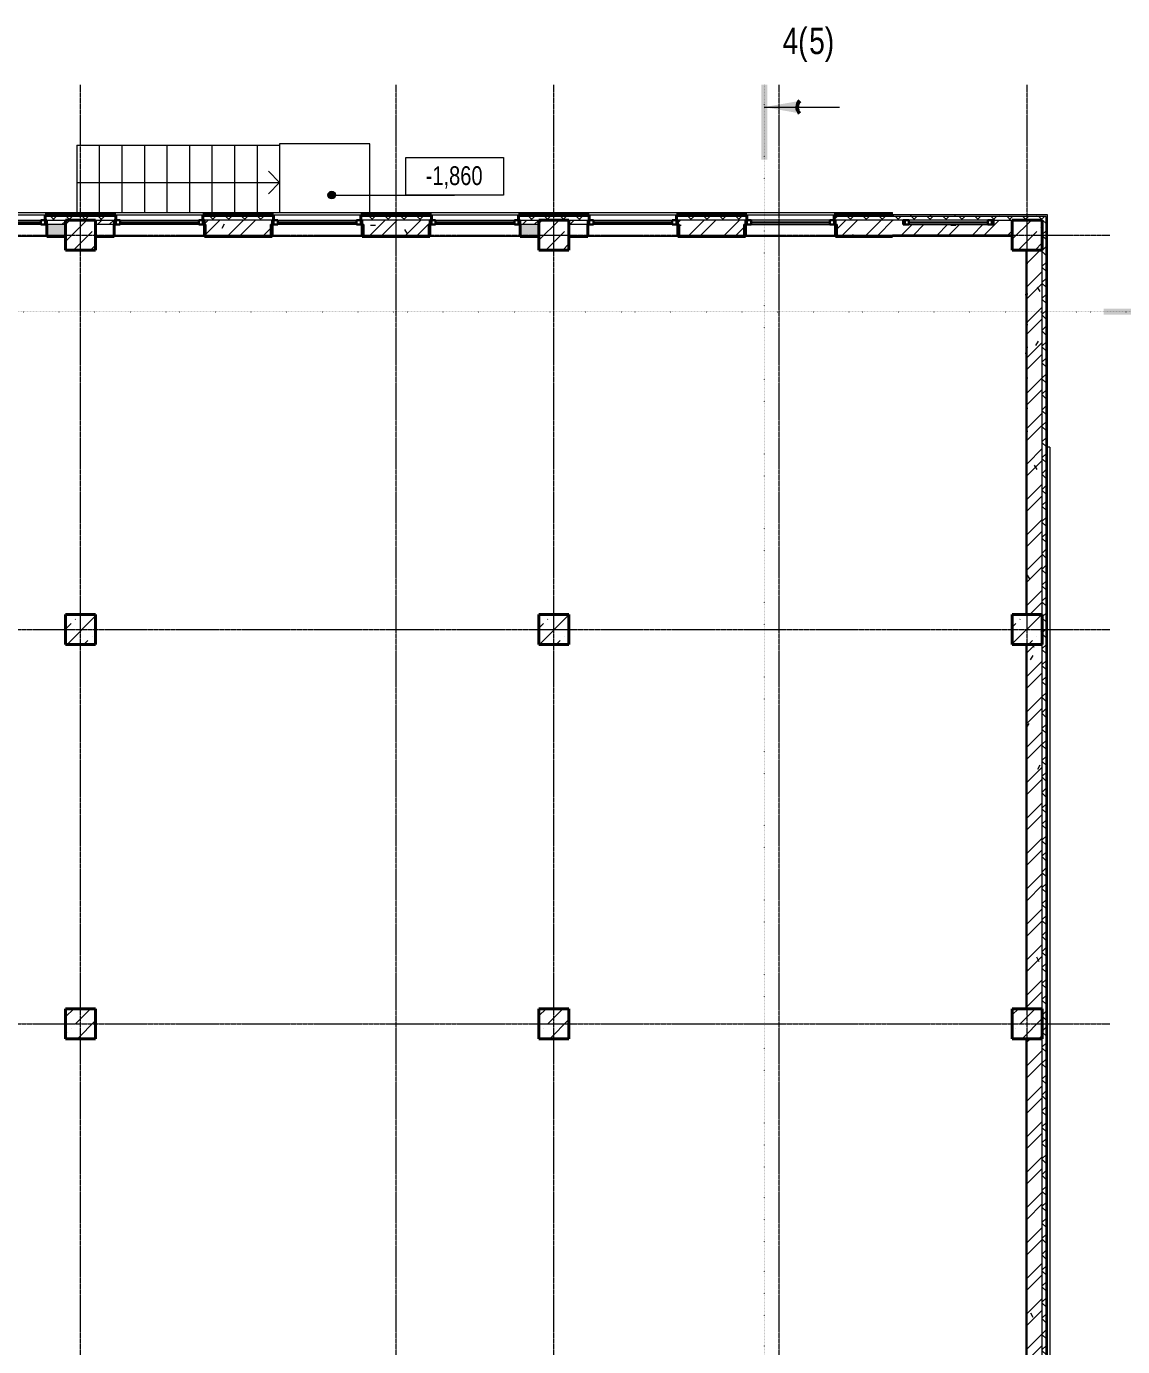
# Model space of a CAD drawing. Header units: millimetres. Extents: x -4800 to 3395395, y -34112 to 4253698.
# Drawn here: x 36282 to 50871, y 6200 to 23780 of the extents above; entities that cross this region are included whole.
import ezdxf

# ---------------------------------------------------------------- set-up
doc = ezdxf.new("R2010")
doc.units = ezdxf.units.MM
doc.linetypes.add('ADSK_Линия разреза', pattern=[20, 0, -10, 0, -10])
doc.linetypes.add('ADSK_Линия сетки', pattern=[25, 20, -2.5, 0, -2.5])
for name, color, linetype, lineweight in [('_ Окна', 7, 'Continuous', 30), ('Аннотация', 7, 'Continuous', 20), ('Лестницы', 7, 'Continuous', 18), ('Несущие колонны', 7, 'Continuous', 18), ('Окна', 7, 'Continuous', 18), ('Оси', 7, 'Continuous', 9), ('Отметки', 7, 'Continuous', 9), ('Разрезы', 7, 'Continuous', 9), ('Стены наружные', 7, 'Continuous', 18), ('Стены отделка', 7, 'Continuous', 40), ('Стены перегородки', 7, 'Continuous', 40), ('Стены штриховка', 7, 'Continuous', 40), ('Стрелки вверх', 7, 'Continuous', 18)]:
    doc.layers.add(name, color=color, linetype=linetype, lineweight=lineweight)
doc.styles.add('Century Gothic', font='GOTHIC.TTF', dxfattribs={"width": 0.8, "height": 350})
doc.styles.add('Century Gothic_1', font='GOTHIC.TTF', dxfattribs={"width": 0.8, "height": 250})
pattern_1 = [(45, (30702.1, 0), (-224.5064, 224.5064), []), (45, (30926.6, 0), (-224.5064, 224.5064), [396.875, -79.375, 3.353, -76.022])]
pattern_2 = [(0, (30702.1, 0), (406.4, 101.6), [33.528, -271.272, 33.528, -271.272, -1625.6]), (0, (30702.1, 0), (406.4, 101.6), [-609.6, 33.528, -576.072, 33.528, -271.272, -711.2]), (0, (30702.1, 0), (406.4, 101.6), [-1524, 33.528, -169.672, 33.528, -474.472]), (120, (30854.5, 50.8), (-291.18818, 301.15272), [33.528, -271.272, 33.528, -271.272, -1625.6]), (120, (30854.5, 50.8), (-291.18818, 301.15272), [-609.6, 33.528, -576.072, 33.528, -271.272, -711.2]), (120, (30854.5, 50.8), (-291.18818, 301.15272), [-1524, 33.528, -169.672, 33.528, -474.472]), (240, (30905.3, 254), (-115.21182, -402.75272), [33.528, -271.272, 33.528, -271.272, -1625.6]), (240, (30905.3, 254), (-115.21182, -402.75272), [-609.6, 33.528, -576.072, 33.528, -271.272, -711.2]), (240, (30905.3, 254), (-115.21182, -402.75272), [-1524, 33.528, -169.672, 33.528, -474.472])]
pattern_3 = [(45, (30702.1, 0), (-106.066, 106.066), []), (135, (30702.1, 0), (-106.066, -106.066), [])]
pattern_4 = [(0, (30702.1, 0), (1625.6, 406.4), [67.056, -1152.144, 67.056, -1152.144, -6502.4]), (0, (30702.1, 0), (1625.6, 406.4), [-2438.4, 67.056, -2371.344, 67.056, -1152.144, -2844.8]), (0, (30702.1, 0), (1625.6, 406.4), [-6096, 67.056, -745.744, 67.056, -1964.944]), (120, (31311.7, 203.2), (-1164.753, 1204.611), [67.056, -1152.144, 67.056, -1152.144, -6502.4]), (120, (31311.7, 203.2), (-1164.753, 1204.611), [-2438.4, 67.056, -2371.344, 67.056, -1152.144, -2844.8]), (120, (31311.7, 203.2), (-1164.753, 1204.611), [-6096, 67.056, -745.744, 67.056, -1964.944]), (240, (31514.9, 1016), (-460.847, -1611.011), [67.056, -1152.144, 67.056, -1152.144, -6502.4]), (240, (31514.9, 1016), (-460.847, -1611.011), [-2438.4, 67.056, -2371.344, 67.056, -1152.144, -2844.8]), (240, (31514.9, 1016), (-460.847, -1611.011), [-6096, 67.056, -745.744, 67.056, -1964.944])]
pattern_5 = [(45, (30702.1, 0), (-235.7317, 235.7317), []), (45, (30859.26, 0), (-235.7317, 235.7317), [])]

# ---------------------------------------------------------------- blocks, each defined once
blk = doc.blocks.new('rehau_окно_однопольное_фрамуга_сверху - 1160х1760 _створка и глухое_-1072679-ПД_КР_О_ПЭ_01 Этаж')
at = {"layer": '_ Окна', "color": 5, "true_color": 0x0000ff}
for p, q in [((-600, 15), (-600, 75)), ((-600, 75), (-524, 75)), ((-524, 15), (-600, 15)), ((-524, 75), (-524, 15)), ((-524, 45), (524, 45)), ((524, 75), (524, 15)), ((600, 75), (524, 75)), ((524, 15), (600, 15)), ((600, 15), (600, 75))]:
    blk.add_line(p, q, dxfattribs=at)
at = {"layer": '_ Окна'}
for p, q in [((-580, 15), (-580, 75)), ((580, 15), (580, 75))]:
    blk.add_line(p, q, dxfattribs=at)
at = {"layer": 'Окна'}
for p, q in [((-600, 75), (-600, 15)), ((-524, 75), (-600, 75)), ((-600, 15), (-524, 15)), ((-524, 75), (524, 75)), ((524, 15), (-524, 15)), ((600, 75), (524, 75)), ((524, 15), (600, 15)), ((600, 15), (600, 75))]:
    blk.add_line(p, q, dxfattribs=at)
blk = doc.blocks.new('ADSK_КолоннаЖБ_Прямоугольная - 400x400 мм-1096394-ПД_КР_О_ПЭ_01 Этаж')
at = {"layer": 'Несущие колонны', "lineweight": 40}
for p, q in [((-200, 200), (200, 200)), ((-200, -200), (-200, 200)), ((200, 200), (200, -200)), ((200, -200), (-200, -200))]:
    blk.add_line(p, q, dxfattribs=at)
blk = doc.blocks.new('rehau_окно_однопольное_фрамуга_сверху - 1160х1760 _створка и глухое_-1072681-ПД_КР_О_ПЭ_01 Этаж')
at = {"layer": '_ Окна', "color": 5, "true_color": 0x0000ff}
for p, q in [((-524, -15), (-600, -15)), ((-600, -15), (-600, -75)), ((-600, -75), (-524, -75)), ((-524, -75), (-524, -15)), ((-524, -45), (524, -45)), ((524, -75), (524, -15)), ((524, -15), (600, -15)), ((600, -75), (524, -75)), ((600, -15), (600, -75))]:
    blk.add_line(p, q, dxfattribs=at)
at = {"layer": '_ Окна'}
for p, q in [((-580, -15), (-580, -75)), ((580, -15), (580, -75))]:
    blk.add_line(p, q, dxfattribs=at)
at = {"layer": 'Окна'}
for p, q in [((-600, -15), (-524, -15)), ((-600, -75), (-600, -15)), ((-524, -75), (-600, -75)), ((524, -15), (-524, -15)), ((-524, -75), (524, -75)), ((524, -15), (600, -15)), ((600, -75), (524, -75)), ((600, -15), (600, -75))]:
    blk.add_line(p, q, dxfattribs=at)
blk = doc.blocks.new('Разрез - Номер вида и Номер листа сзади_3_5 мм-64071-ПД_КР_О_ПЭ_01 Этаж')
at = {"layer": 'Разрезы'}
blk.add_hatch(color=256, dxfattribs=at).paths.add_polyline_path([(10, 0.4), (10, -0.4), (0, -0.4), (0, 0.4)], flags=0)
h = blk.add_hatch(color=256, dxfattribs=at)
edge = h.paths.add_edge_path(flags=0)
edge.add_line((2.17, -4.71), (3, 0))
edge.add_line((3, 0), (3.82, -4.67))
edge.add_arc((3.02, -5.62), 1.24, 49.4419, 133.142)
at = {"layer": 'Разрезы', "lineweight": 20}
blk.add_line((3, 0), (3, -10), dxfattribs=at)
at = {"layer": 'Разрезы', "lineweight": 50}
blk.add_arc((3.02, -5.62), 1.24, 49.4419, 133.142, dxfattribs=at)
blk = doc.blocks.new('Высотные отметки - Рамка-5093-ПД_КР_О_ПЭ_01 Этаж')
at = {"layer": 'Аннотация'}
for p, q in [((-6.5, 0), (-6.5, 5)), ((-6.5, 5), (6.5, 5)), ((6.5, 5), (6.5, 0)), ((6.5, 0), (-6.5, 0))]:
    blk.add_line(p, q, dxfattribs=at)

msp = doc.modelspace()

# ---------------------------------------------------------------- hatches: boundary and pattern name
at = {"layer": 'Несущие колонны', "lineweight": 9}
h = msp.add_hatch(dxfattribs=at)
h.set_pattern_fill('FP_4', color=256, style=0, pattern_type=2)
h.set_pattern_definition(pattern_1)
h.paths.add_polyline_path([(36802.1044, 20800), (37202.1044, 20800), (37202.1044, 21200), (36802.1044, 21200), (36802.1044, 20829.9581)], flags=0)
h = msp.add_hatch(dxfattribs=at)
h.set_pattern_fill('FP_4', color=256, style=0, pattern_type=2)
h.set_pattern_definition(pattern_1)
h.paths.add_polyline_path([(43102.1044, 20800), (43502.1044, 20800), (43502.1044, 21200), (43102.1044, 21200), (43102.1044, 20829.9581)], flags=0)
h = msp.add_hatch(dxfattribs=at)
h.set_pattern_fill('FP_4', color=256, style=0, pattern_type=2)
h.set_pattern_definition(pattern_1)
h.paths.add_polyline_path([(49602.1044, 20800), (49802.1044, 20800), (49802.1044, 21200), (49402.1044, 21200), (49402.1044, 20853.0665), (49410.2227, 20853.0665), (49410.2227, 20800), (49582.1044, 20800)], flags=0)
h = msp.add_hatch(dxfattribs=at)
h.set_pattern_fill('FP_4', color=256, style=0, pattern_type=2)
h.set_pattern_definition(pattern_1)
h.paths.add_polyline_path([(36802.1044, 15550), (37202.1044, 15550), (37202.1044, 15950), (36802.1044, 15950)], flags=0)
h = msp.add_hatch(dxfattribs=at)
h.set_pattern_fill('FP_4', color=256, style=0, pattern_type=2)
h.set_pattern_definition(pattern_1)
h.paths.add_polyline_path([(43102.1044, 15550), (43502.1044, 15550), (43502.1044, 15950), (43102.1044, 15950)], flags=0)
h = msp.add_hatch(dxfattribs=at)
h.set_pattern_fill('FP_4', color=256, style=0, pattern_type=2)
h.set_pattern_definition(pattern_1)
h.paths.add_polyline_path([(49802.1044, 15550), (49802.1044, 15950), (49402.1044, 15950), (49402.1044, 15550), (49602.1044, 15550)], flags=0)
h = msp.add_hatch(dxfattribs=at)
h.set_pattern_fill('FP_4', color=256, style=0, pattern_type=2)
h.set_pattern_definition(pattern_1)
h.paths.add_polyline_path([(36802.1044, 10300), (37202.1044, 10300), (37202.1044, 10700), (36802.1044, 10700)], flags=0)
h = msp.add_hatch(dxfattribs=at)
h.set_pattern_fill('FP_4', color=256, style=0, pattern_type=2)
h.set_pattern_definition(pattern_1)
h.paths.add_polyline_path([(43102.1044, 10300), (43502.1044, 10300), (43502.1044, 10700), (43102.1044, 10700)], flags=0)
h = msp.add_hatch(dxfattribs=at)
h.set_pattern_fill('FP_4', color=256, style=0, pattern_type=2)
h.set_pattern_definition(pattern_1)
h.paths.add_polyline_path([(49802.1044, 10300), (49802.1044, 10700), (49402.1044, 10700), (49402.1044, 10300), (49602.1044, 10300)], flags=0)
at = {"layer": 'Отметки'}
h = msp.add_hatch(color=256, dxfattribs=at)
edge = h.paths.add_edge_path(flags=0)
edge.add_arc((40345.6442, 21534.1635), 50, 0, 360)
at = {"layer": 'Стены штриховка', "lineweight": 9}
h = msp.add_hatch(dxfattribs=at)
h.set_pattern_fill('FP_6', color=256, style=0, pattern_type=2)
h.set_pattern_definition(pattern_2)
h.paths.add_polyline_path([(39572.1044, 21250), (39572.1044, 21270), (38632.1044, 21270), (38632.1044, 21250), (38838.9392, 21250)], flags=0)
h.paths.add_polyline_path([(47810.2227, 21250), (47810.2227, 21270), (47032.1044, 21270), (47032.1044, 21250), (47789.5434, 21250)], flags=0)
h.paths.add_polyline_path([(35372.1044, 21250), (35372.1044, 21270), (30432.1044, 21270), (30432.1044, 21250), (32871.8697, 21250)], flags=0)
h.paths.add_polyline_path([(44932.1044, 21250), (45872.1044, 21250), (45872.1044, 21270), (44932.1044, 21270)], flags=0)
h.paths.add_polyline_path([(36532.1044, 21250), (37472.1044, 21250), (37472.1044, 21270), (36532.1044, 21270)], flags=0)
h.paths.add_polyline_path([(43314.2413, 21250), (43772.1044, 21250), (43772.1044, 21270), (42832.1044, 21270), (42832.1044, 21250)], flags=0)
h.paths.add_polyline_path([(41672.1044, 21250), (41672.1044, 21270), (40732.1044, 21270), (40732.1044, 21250)], flags=0)
h = msp.add_hatch(dxfattribs=at)
h.set_pattern_fill('FP_5', color=256, style=0, pattern_type=2)
h.set_pattern_definition(pattern_3)
h.paths.add_polyline_path([(30502.1044, 21200), (35372.1044, 21200), (35372.1044, 21250), (30452.1044, 21250), (30452.1044, 21200)], flags=0)
h.paths.add_polyline_path([(43314.2413, 21200), (43772.1044, 21200), (43772.1044, 21250), (42832.1044, 21250), (42832.1044, 21200), (43102.1044, 21200)], flags=0)
h.paths.add_polyline_path([(36802.1044, 21200), (37472.1044, 21200), (37472.1044, 21250), (36532.1044, 21250), (36532.1044, 21200), (36552.1044, 21200)], flags=0)
h.paths.add_polyline_path([(47810.2227, 21200), (47810.2227, 21250), (47032.1044, 21250), (47032.1044, 21200), (47789.5434, 21200)], flags=0)
h.paths.add_polyline_path([(44952.1044, 21200), (45872.1044, 21200), (45872.1044, 21250), (44932.1044, 21250), (44932.1044, 21200)], flags=0)
h.paths.add_polyline_path([(40752.1044, 21200), (41672.1044, 21200), (41672.1044, 21250), (40732.1044, 21250), (40732.1044, 21200)], flags=0)
h.paths.add_polyline_path([(39572.1044, 21200), (39572.1044, 21250), (38632.1044, 21250), (38632.1044, 21200), (39552.1044, 21200)], flags=0)
h = msp.add_hatch(dxfattribs=at)
h.set_pattern_fill('FP_7', color=256, style=0, pattern_type=2)
h.set_pattern_definition(pattern_4)
h.paths.add_polyline_path([(47072.1044, 21000), (47810.2227, 21000), (47810.2227, 21200), (47052.1044, 21200), (47052.1044, 21140), (47072.1044, 21140)], flags=0)
h.paths.add_polyline_path([(45832.1044, 21000), (45832.1044, 21140), (45852.1044, 21140), (45852.1044, 21200), (44952.1044, 21200), (44952.1044, 21140), (44972.1044, 21140), (44972.1044, 21000)], flags=0)
h.paths.add_polyline_path([(38672.1044, 21000), (39532.1044, 21000), (39532.1044, 21140), (39552.1044, 21140), (39552.1044, 21200), (38652.1044, 21200), (38652.1044, 21140), (38672.1044, 21140)], flags=0)
h.paths.add_polyline_path([(40772.1044, 21000), (41632.1044, 21000), (41632.1044, 21140), (41652.1044, 21140), (41652.1044, 21200), (40752.1044, 21200), (40752.1044, 21140), (40772.1044, 21140)], flags=0)
h.paths.add_polyline_path([(35352.1044, 21140), (35352.1044, 21200), (30902.1044, 21200), (30902.1044, 21140), (32871.8697, 21140)], flags=0)
h.paths.add_polyline_path([(37452.1044, 21140), (37452.1044, 21200), (37202.1044, 21200), (37202.1044, 21140), (37347.1718, 21140)], flags=0)
h.paths.add_polyline_path([(43502.1044, 21140), (43752.1044, 21140), (43752.1044, 21200), (43502.1044, 21200)], flags=0)
h.paths.add_polyline_path([(43102.1044, 21140), (43102.1044, 21200), (42852.1044, 21200), (42852.1044, 21140)], flags=0)
h.paths.add_polyline_path([(36802.1044, 21140), (36802.1044, 21200), (36552.1044, 21200), (36552.1044, 21140)], flags=0)
h = msp.add_hatch(dxfattribs=at)
h.set_pattern_fill('FP_3', color=256, style=0, pattern_type=2)
h.set_pattern_definition(pattern_5)
h.paths.add_polyline_path([(47072.1044, 21000), (47810.2227, 21000), (47810.2227, 21200), (47052.1044, 21200), (47052.1044, 21140), (47072.1044, 21140)], flags=0)
h.paths.add_polyline_path([(45832.1044, 21000), (45832.1044, 21140), (45852.1044, 21140), (45852.1044, 21200), (44952.1044, 21200), (44952.1044, 21140), (44972.1044, 21140), (44972.1044, 21000)], flags=0)
h.paths.add_polyline_path([(38672.1044, 21000), (39532.1044, 21000), (39532.1044, 21140), (39552.1044, 21140), (39552.1044, 21200), (38652.1044, 21200), (38652.1044, 21140), (38672.1044, 21140)], flags=0)
h.paths.add_polyline_path([(40772.1044, 21000), (41632.1044, 21000), (41632.1044, 21140), (41652.1044, 21140), (41652.1044, 21200), (40752.1044, 21200), (40752.1044, 21140), (40772.1044, 21140)], flags=0)
h.paths.add_polyline_path([(35352.1044, 21140), (35352.1044, 21200), (30902.1044, 21200), (30902.1044, 21140), (32871.8697, 21140)], flags=0)
h.paths.add_polyline_path([(37452.1044, 21140), (37452.1044, 21200), (37202.1044, 21200), (37202.1044, 21140), (37347.1718, 21140)], flags=0)
h.paths.add_polyline_path([(43502.1044, 21140), (43752.1044, 21140), (43752.1044, 21200), (43502.1044, 21200)], flags=0)
h.paths.add_polyline_path([(43102.1044, 21140), (43102.1044, 21200), (42852.1044, 21200), (42852.1044, 21140)], flags=0)
h.paths.add_polyline_path([(36802.1044, 21140), (36802.1044, 21200), (36552.1044, 21200), (36552.1044, 21140)], flags=0)
h = msp.add_hatch(dxfattribs=at)
h.set_pattern_fill('FP_6', color=256, style=0, pattern_type=2)
h.set_pattern_definition(pattern_2)
h.paths.add_polyline_path([(44952.1044, 20980), (45852.1044, 20980), (45852.1044, 21140), (45832.1044, 21140), (45832.1044, 21000), (44972.1044, 21000), (44972.1044, 21140), (44952.1044, 21140)], flags=0)
h.paths.add_polyline_path([(47810.2227, 20980), (47810.2227, 21000), (47072.1044, 21000), (47072.1044, 21140), (47052.1044, 21140), (47052.1044, 20980), (47789.5434, 20980)], flags=0)
h.paths.add_polyline_path([(42852.1044, 20980), (43102.1044, 20980), (43102.1044, 21140), (42852.1044, 21140)], flags=0)
h.paths.add_polyline_path([(41652.1044, 20980), (41652.1044, 21140), (41632.1044, 21140), (41632.1044, 21000), (40772.1044, 21000), (40772.1044, 21140), (40752.1044, 21140), (40752.1044, 20980)], flags=0)
h.paths.add_polyline_path([(36802.1044, 20980), (36802.1044, 21140), (36552.1044, 21140), (36552.1044, 20980)], flags=0)
h.paths.add_polyline_path([(39552.1044, 20980), (39552.1044, 21140), (39532.1044, 21140), (39532.1044, 21000), (38672.1044, 21000), (38672.1044, 21140), (38652.1044, 21140), (38652.1044, 20980), (38838.9392, 20980)], flags=0)
h = msp.add_hatch(dxfattribs=at)
h.set_pattern_fill('FP_6', color=256, style=0, pattern_type=2)
h.set_pattern_definition(pattern_2)
h.paths.add_polyline_path([(49872.1044, 21250), (49872.1044, 21270), (47810.2227, 21270), (47810.2227, 21250), (49852.1044, 21250)], flags=0)
h = msp.add_hatch(dxfattribs=at)
h.set_pattern_fill('FP_5', color=256, style=0, pattern_type=2)
h.set_pattern_definition(pattern_3)
h.paths.add_polyline_path([(49802.1044, 21200), (49852.1044, 21200), (49852.1044, 21250), (47810.2227, 21250), (47810.2227, 21200), (49402.1044, 21200)], flags=0)
h = msp.add_hatch(dxfattribs=at)
h.set_pattern_fill('FP_7', color=256, style=0, pattern_type=2)
h.set_pattern_definition(pattern_4)
h.paths.add_polyline_path([(49402.1044, 21000), (49402.1044, 21200), (49152.1044, 21200), (49152.1044, 21140), (47952.1044, 21140), (47952.1044, 21200), (47810.2227, 21200), (47810.2227, 21000), (49281.3108, 21000)], flags=0)
h = msp.add_hatch(dxfattribs=at)
h.set_pattern_fill('FP_3', color=256, style=0, pattern_type=2)
h.set_pattern_definition(pattern_5)
h.paths.add_polyline_path([(49402.1044, 21000), (49402.1044, 21200), (49152.1044, 21200), (49152.1044, 21140), (47952.1044, 21140), (47952.1044, 21200), (47810.2227, 21200), (47810.2227, 21000), (49281.3108, 21000)], flags=0)
h = msp.add_hatch(dxfattribs=at)
h.set_pattern_fill('FP_5', color=256, style=0, pattern_type=2)
h.set_pattern_definition(pattern_3)
h.paths.add_polyline_path([(49852.1044, 18176.6556), (49852.1044, 21200), (49802.1044, 21200), (49802.1044, 18176.6556)], flags=0)
h = msp.add_hatch(dxfattribs=at)
h.set_pattern_fill('FP_6', color=256, style=0, pattern_type=2)
h.set_pattern_definition(pattern_2)
h.paths.add_polyline_path([(49872.1044, 18176.6556), (49872.1044, 21250), (49852.1044, 21250), (49852.1044, 18176.6556)], flags=0)
h = msp.add_hatch(dxfattribs=at)
h.set_pattern_fill('FP_6', color=256, style=0, pattern_type=2)
h.set_pattern_definition(pattern_2)
h.paths.add_polyline_path([(49402.1044, 20980), (49402.1044, 21000), (47810.2227, 21000), (47810.2227, 20980), (49281.3108, 20980)], flags=0)
h = msp.add_hatch(dxfattribs=at)
h.set_pattern_fill('FP_6', color=256, style=0, pattern_type=2)
h.set_pattern_definition(pattern_2)
h.paths.add_polyline_path([(49582.1044, 18176.6556), (49602.1044, 18176.6556), (49602.1044, 20800), (49582.1044, 20800)], flags=0)
h = msp.add_hatch(dxfattribs=at)
h.set_pattern_fill('FP_7', color=256, style=0, pattern_type=2)
h.set_pattern_definition(pattern_4)
h.paths.add_polyline_path([(49763.111, 18176.6556), (49802.1044, 18176.6556), (49802.1044, 20800), (49602.1044, 20800), (49602.1044, 18176.6556)], flags=0)
h = msp.add_hatch(dxfattribs=at)
h.set_pattern_fill('FP_3', color=256, style=0, pattern_type=2)
h.set_pattern_definition(pattern_5)
h.paths.add_polyline_path([(49763.111, 18176.6556), (49802.1044, 18176.6556), (49802.1044, 20800), (49602.1044, 20800), (49602.1044, 18176.6556)], flags=0)
h = msp.add_hatch(dxfattribs=at)
h.set_pattern_fill('FP_6', color=256, style=0, pattern_type=2)
h.set_pattern_definition(pattern_2)
h.paths.add_polyline_path([(49602.1044, 200), (49602.1044, 5050), (49582.1044, 5050), (49582.1044, 200)], flags=0)
h.paths.add_polyline_path([(49582.1044, 5450), (49602.1044, 5450), (49602.1044, 10300), (49582.1044, 10300), (49582.1044, 6087.6665)], flags=0)
h.paths.add_polyline_path([(49602.1044, 10700), (49602.1044, 15550), (49582.1044, 15550), (49582.1044, 10700)], flags=0)
h.paths.add_polyline_path([(49602.1044, 15950), (49602.1044, 18176.6556), (49582.1044, 18176.6556), (49582.1044, 15950)], flags=0)
h = msp.add_hatch(dxfattribs=at)
h.set_pattern_fill('FP_7', color=256, style=0, pattern_type=2)
h.set_pattern_definition(pattern_4)
h.paths.add_polyline_path([(49654.2526, 200), (49802.1044, 200), (49802.1044, 5050), (49602.1044, 5050), (49602.1044, 200)], flags=0)
h.paths.add_polyline_path([(49602.1044, 5450), (49802.1044, 5450), (49802.1044, 10300), (49602.1044, 10300), (49602.1044, 6087.6665)], flags=0)
h.paths.add_polyline_path([(49802.1044, 10700), (49802.1044, 15550), (49602.1044, 15550), (49602.1044, 10700)], flags=0)
h.paths.add_polyline_path([(49602.1044, 15950), (49802.1044, 15950), (49802.1044, 18176.6556), (49602.1044, 18176.6556), (49602.1044, 17881.4998)], flags=0)
h = msp.add_hatch(dxfattribs=at)
h.set_pattern_fill('FP_3', color=256, style=0, pattern_type=2)
h.set_pattern_definition(pattern_5)
h.paths.add_polyline_path([(49654.2526, 200), (49802.1044, 200), (49802.1044, 5050), (49602.1044, 5050), (49602.1044, 200)], flags=0)
h.paths.add_polyline_path([(49602.1044, 5450), (49802.1044, 5450), (49802.1044, 10300), (49602.1044, 10300), (49602.1044, 6087.6665)], flags=0)
h.paths.add_polyline_path([(49802.1044, 10700), (49802.1044, 15550), (49602.1044, 15550), (49602.1044, 10700)], flags=0)
h.paths.add_polyline_path([(49602.1044, 15950), (49802.1044, 15950), (49802.1044, 18176.6556), (49602.1044, 18176.6556), (49602.1044, 17881.4998)], flags=0)
h = msp.add_hatch(dxfattribs=at)
h.set_pattern_fill('FP_5', color=256, style=0, pattern_type=2)
h.set_pattern_definition(pattern_3)
h.paths.add_polyline_path([(49852.1044, 200), (49852.1044, 18176.6556), (49802.1044, 18176.6556), (49802.1044, 200)], flags=0)
h = msp.add_hatch(dxfattribs=at)
h.set_pattern_fill('FP_6', color=256, style=0, pattern_type=2)
h.set_pattern_definition(pattern_2)
h.paths.add_polyline_path([(49872.1044, 200), (49872.1044, 18176.6556), (49852.1044, 18176.6556), (49852.1044, 200)], flags=0)

# ---------------------------------------------------------------- linework, layer by layer
at = {"layer": 'Лестницы'}
for p, q in [((36952.1044, 22200), (36952.1044, 21300)), ((36952.1044, 22200), (37252.1044, 22200)), ((36952.1044, 22200), (36952.1044, 21300)), ((37252.1044, 22200), (37552.1044, 22200)), ((37252.1044, 22200), (37252.1044, 21300)), ((37252.1044, 22200), (37252.1044, 21300)), ((37552.1044, 22200), (37852.1044, 22200)), ((37552.1044, 22200), (37552.1044, 21300)), ((37552.1044, 22200), (37552.1044, 21300)), ((37852.1044, 22200), (38152.1044, 22200)), ((37852.1044, 22200), (37852.1044, 21300)), ((37852.1044, 22200), (37852.1044, 21300)), ((38152.1044, 22200), (38452.1044, 22200)), ((38152.1044, 22200), (38152.1044, 21300)), ((38152.1044, 22200), (38152.1044, 21300)), ((38452.1044, 22200), (38752.1044, 22200)), ((38452.1044, 22200), (38452.1044, 21300)), ((38452.1044, 22200), (38452.1044, 21300)), ((38752.1044, 22200), (39052.1044, 22200)), ((38752.1044, 22200), (38752.1044, 21300)), ((38752.1044, 22200), (38752.1044, 21300)), ((39052.1044, 22200), (39352.1044, 22200)), ((39052.1044, 22200), (39052.1044, 21300)), ((39052.1044, 22200), (39052.1044, 21300)), ((39352.1044, 22200), (39652.1044, 22200)), ((39352.1044, 22200), (39352.1044, 21300)), ((39352.1044, 22200), (39352.1044, 21300)), ((39652.1044, 22214.6), (39652.1044, 22200)), ((40852.1044, 22214.6), (39652.1044, 22214.6)), ((39652.1044, 22200), (39652.1044, 21300)), ((39652.1044, 22200), (39652.1044, 21300)), ((40852.1044, 21300), (40852.1044, 22214.6))]:
    msp.add_line(p, q, dxfattribs=at)
at = {"layer": 'Несущие колонны'}
for p, q in [((37202.1044, 21200), (36802.1044, 21200)), ((36802.1044, 21200), (36802.1044, 21140)), ((36802.1044, 21140), (36802.1044, 20980)), ((37202.1044, 21140), (37202.1044, 21200)), ((37202.1044, 20980), (37202.1044, 21140)), ((43502.1044, 21200), (43102.1044, 21200)), ((43102.1044, 21200), (43102.1044, 21140)), ((43102.1044, 21140), (43102.1044, 20980)), ((43502.1044, 21140), (43502.1044, 21200)), ((43502.1044, 20980), (43502.1044, 21140)), ((49402.1044, 21200), (49402.1044, 21000)), ((49402.1044, 21200), (49802.1044, 21200)), ((49802.1044, 21000), (49802.1044, 21200)), ((49402.1044, 21000), (49402.1044, 20980)), ((49802.1044, 20980), (49802.1044, 21000)), ((49802.1044, 20800), (49802.1044, 20980)), ((49602.1044, 20800), (49582.1044, 20800)), ((49802.1044, 20800), (49602.1044, 20800)), ((49602.1044, 15950), (49582.1044, 15950)), ((49802.1044, 15950), (49602.1044, 15950)), ((49802.1044, 15550), (49802.1044, 15950)), ((49582.1044, 15550), (49602.1044, 15550)), ((49602.1044, 15550), (49802.1044, 15550)), ((49602.1044, 10700), (49582.1044, 10700)), ((49802.1044, 10700), (49602.1044, 10700)), ((49802.1044, 10300), (49802.1044, 10700)), ((49582.1044, 10300), (49602.1044, 10300)), ((49602.1044, 10300), (49802.1044, 10300))]:
    msp.add_line(p, q, dxfattribs=at)
at = {"layer": 'Несущие колонны', "lineweight": 40}
for p, q in [((36802.1044, 20980), (36802.1044, 20800)), ((37202.1044, 20800), (37202.1044, 20980)), ((43102.1044, 20980), (43102.1044, 20800)), ((43502.1044, 20800), (43502.1044, 20980)), ((49402.1044, 20980), (49402.1044, 20853.0665)), ((36802.1044, 20800), (37202.1044, 20800)), ((43102.1044, 20800), (43502.1044, 20800)), ((49402.1044, 20800), (49402.1044, 20853.0665)), ((49402.1044, 20800), (49410.2227, 20800)), ((49582.1044, 20800), (49410.2227, 20800)), ((37202.1044, 15950), (36802.1044, 15950)), ((36802.1044, 15950), (36802.1044, 15550)), ((37202.1044, 15550), (37202.1044, 15950)), ((43502.1044, 15950), (43102.1044, 15950)), ((43102.1044, 15950), (43102.1044, 15550)), ((43502.1044, 15550), (43502.1044, 15950)), ((49582.1044, 15950), (49402.1044, 15950)), ((49402.1044, 15950), (49402.1044, 15550)), ((36802.1044, 15550), (37202.1044, 15550)), ((43102.1044, 15550), (43502.1044, 15550)), ((49402.1044, 15550), (49582.1044, 15550)), ((37202.1044, 10700), (36802.1044, 10700)), ((36802.1044, 10700), (36802.1044, 10300)), ((37202.1044, 10300), (37202.1044, 10700)), ((43502.1044, 10700), (43102.1044, 10700)), ((43102.1044, 10700), (43102.1044, 10300)), ((43502.1044, 10300), (43502.1044, 10700)), ((49582.1044, 10700), (49402.1044, 10700)), ((49402.1044, 10700), (49402.1044, 10300)), ((36802.1044, 10300), (37202.1044, 10300)), ((43102.1044, 10300), (43502.1044, 10300)), ((49402.1044, 10300), (49582.1044, 10300))]:
    msp.add_line(p, q, dxfattribs=at)
at = {"layer": 'Оси', "linetype": 'ADSK_Линия сетки'}
for p, q in [((37002.1044, -10000), (37002.1044, 23000)), ((41202.1044, -10000), (41202.1044, 23000)), ((43302.1044, -10000), (43302.1044, 23000)), ((46302.1044, -10000), (46302.1044, 23000)), ((49602.1044, -10000), (49602.1044, 23000)), ((26702.1044, 21000), (50702.1044, 21000)), ((26702.1044, 15750), (50702.1044, 15750)), ((26702.1044, 10500), (50702.1044, 10500))]:
    msp.add_line(p, q, dxfattribs=at)
at = {"layer": 'Отметки', "lineweight": 20}
msp.add_line((40345.6442, 21534.1635), (41981.6075, 21534.1635), dxfattribs=at)
at = {"layer": 'Отметки'}
msp.add_circle((40345.6442, 21534.1635), 50, dxfattribs=at)
at = {"layer": 'Разрезы', "linetype": 'ADSK_Линия разреза'}
for p, q in [((46102.1044, 23004.5573), (46102.1044, -10034.6649)), ((28585.4997, 19980), (51617.8103, 19980))]:
    msp.add_line(p, q, dxfattribs=at)
at = {"layer": 'Стены наружные'}
for p, q in [((30402.1044, 21300), (47810.2227, 21300)), ((47810.2227, 21270), (47810.2227, 21300)), ((35372.1044, 21270), (36532.1044, 21270)), ((36802.1044, 21140), (36552.1044, 21140)), ((37452.1044, 21140), (37202.1044, 21140)), ((37472.1044, 21270), (38632.1044, 21270)), ((38672.1044, 21140), (38652.1044, 21140)), ((38672.1044, 21140), (38672.1044, 21000)), ((39552.1044, 21140), (39532.1044, 21140)), ((39532.1044, 21000), (39532.1044, 21140)), ((39572.1044, 21270), (40732.1044, 21270)), ((40772.1044, 21140), (40752.1044, 21140)), ((40772.1044, 21140), (40772.1044, 21000)), ((41652.1044, 21140), (41632.1044, 21140)), ((41632.1044, 21000), (41632.1044, 21140)), ((41672.1044, 21270), (42832.1044, 21270)), ((43102.1044, 21140), (42852.1044, 21140)), ((43752.1044, 21140), (43502.1044, 21140)), ((43772.1044, 21270), (44932.1044, 21270)), ((44972.1044, 21140), (44952.1044, 21140)), ((44972.1044, 21140), (44972.1044, 21000)), ((45852.1044, 21140), (45832.1044, 21140)), ((45832.1044, 21000), (45832.1044, 21140)), ((45872.1044, 21270), (47032.1044, 21270)), ((47072.1044, 21140), (47052.1044, 21140)), ((47072.1044, 21140), (47072.1044, 21000)), ((36552.1044, 20980), (35352.1044, 20980)), ((38652.1044, 20980), (37452.1044, 20980)), ((38672.1044, 21000), (39532.1044, 21000)), ((40752.1044, 20980), (39552.1044, 20980)), ((40772.1044, 21000), (41632.1044, 21000)), ((42852.1044, 20980), (41652.1044, 20980)), ((44952.1044, 20980), (43752.1044, 20980)), ((44972.1044, 21000), (45832.1044, 21000)), ((47052.1044, 20980), (45852.1044, 20980)), ((47072.1044, 21000), (47810.2227, 21000)), ((49902.1044, 18176.6556), (49872.1044, 18176.6556)), ((49902.1044, 18176.6556), (49902.1044, 320))]:
    msp.add_line(p, q, dxfattribs=at)
at = {"layer": 'Стены наружные', "lineweight": 40}
for p, q in [((36532.1044, 21270), (37472.1044, 21270)), ((36532.1044, 21270), (36532.1044, 21200)), ((36552.1044, 20980), (36552.1044, 21140)), ((37452.1044, 20980), (37452.1044, 21140)), ((37472.1044, 21270), (37472.1044, 21200)), ((38632.1044, 21270), (39572.1044, 21270)), ((38632.1044, 21270), (38632.1044, 21200)), ((38652.1044, 20980), (38652.1044, 21140)), ((39552.1044, 20980), (39552.1044, 21140)), ((39572.1044, 21270), (39572.1044, 21200)), ((40732.1044, 21270), (41672.1044, 21270)), ((40732.1044, 21270), (40732.1044, 21200)), ((40752.1044, 20980), (40752.1044, 21140)), ((41652.1044, 20980), (41652.1044, 21140)), ((41672.1044, 21270), (41672.1044, 21200)), ((42832.1044, 21270), (43772.1044, 21270)), ((42832.1044, 21270), (42832.1044, 21200)), ((42852.1044, 20980), (42852.1044, 21140)), ((43752.1044, 20980), (43752.1044, 21140)), ((43772.1044, 21270), (43772.1044, 21200)), ((44932.1044, 21270), (45872.1044, 21270)), ((44932.1044, 21270), (44932.1044, 21200)), ((44952.1044, 20980), (44952.1044, 21140)), ((45852.1044, 20980), (45852.1044, 21140)), ((45872.1044, 21270), (45872.1044, 21200)), ((47032.1044, 21270), (47810.2227, 21270)), ((47032.1044, 21270), (47032.1044, 21200)), ((47052.1044, 20980), (47052.1044, 21140)), ((36552.1044, 20980), (36802.1044, 20980)), ((37452.1044, 20980), (37202.1044, 20980)), ((38652.1044, 20980), (39552.1044, 20980)), ((40752.1044, 20980), (41652.1044, 20980)), ((42852.1044, 20980), (43102.1044, 20980)), ((43752.1044, 20980), (43502.1044, 20980)), ((44952.1044, 20980), (45852.1044, 20980)), ((47052.1044, 20980), (47810.2227, 20980))]:
    msp.add_line(p, q, dxfattribs=at)
at = {"layer": 'Стены отделка', "color": 8, "lineweight": 18, "true_color": 0x808080}
for p, q in [((49872.1044, 21270), (47810.2227, 21270)), ((49872.1044, 200), (49872.1044, 21270))]:
    msp.add_line(p, q, dxfattribs=at)
at = {"layer": 'Стены отделка', "color": 8, "lineweight": 9, "true_color": 0x808080}
for p, q in [((49402.1044, 20980), (47810.2227, 20980)), ((49582.1044, 20800), (49582.1044, 15950)), ((49582.1044, 15550), (49582.1044, 10700)), ((49582.1044, 10300), (49582.1044, 5450))]:
    msp.add_line(p, q, dxfattribs=at)
at = {"layer": 'Стены перегородки', "lineweight": 18}
for p, q in [((49402.1044, 21000), (47810.2227, 21000)), ((49602.1044, 15950), (49602.1044, 20800)), ((49602.1044, 10700), (49602.1044, 15550)), ((49602.1044, 5450), (49602.1044, 10300))]:
    msp.add_line(p, q, dxfattribs=at)
at = {"layer": 'Стены штриховка', "lineweight": 18}
for p, q in [((37472.1044, 21250), (36532.1044, 21250)), ((36552.1044, 21200), (37452.1044, 21200)), ((36802.1044, 20980), (36802.1044, 21200)), ((37202.1044, 21200), (37202.1044, 21140)), ((39572.1044, 21250), (38632.1044, 21250)), ((39552.1044, 21200), (38652.1044, 21200)), ((41672.1044, 21250), (40732.1044, 21250)), ((41652.1044, 21200), (40752.1044, 21200)), ((43772.1044, 21250), (42832.1044, 21250)), ((42852.1044, 21200), (43752.1044, 21200)), ((43102.1044, 20980), (43102.1044, 21200)), ((43502.1044, 21200), (43502.1044, 21140)), ((45872.1044, 21250), (44932.1044, 21250)), ((45852.1044, 21200), (44952.1044, 21200)), ((49852.1044, 21250), (47032.1044, 21250)), ((47952.1044, 21200), (47052.1044, 21200)), ((49152.1044, 21200), (49802.1044, 21200)), ((49402.1044, 20980), (49402.1044, 21200)), ((49852.1044, 200), (49852.1044, 21250)), ((49802.1044, 200), (49802.1044, 20980)), ((49802.1044, 20800), (49582.1044, 20800)), ((49582.1044, 15950), (49802.1044, 15950)), ((49802.1044, 15550), (49582.1044, 15550)), ((49582.1044, 10700), (49802.1044, 10700)), ((49802.1044, 10300), (49582.1044, 10300))]:
    msp.add_line(p, q, dxfattribs=at)
at = {"layer": 'Стрелки вверх'}
for p, q in [((39652.1044, 21700), (39502.1044, 21850)), ((36952.1044, 21700), (37252.1044, 21700)), ((37252.1044, 21700), (37552.1044, 21700)), ((37552.1044, 21700), (37852.1044, 21700)), ((37852.1044, 21700), (38152.1044, 21700)), ((38152.1044, 21700), (38452.1044, 21700)), ((38452.1044, 21700), (38752.1044, 21700)), ((38752.1044, 21700), (39052.1044, 21700)), ((39052.1044, 21700), (39352.1044, 21700)), ((39352.1044, 21700), (39652.1044, 21700)), ((39652.1044, 21700), (39502.1044, 21550))]:
    msp.add_line(p, q, dxfattribs=at)

# ---------------------------------------------------------------- block references
at = {"layer": 'Несущие колонны', "lineweight": 40}
for p in [(37002.1044, 21000), (43302.1044, 21000), (49602.1044, 21000), (37002.1044, 15750), (43302.1044, 15750), (49602.1044, 15750), (37002.1044, 10500), (43302.1044, 10500), (49602.1044, 10500)]:
    msp.add_blockref('ADSK_КолоннаЖБ_Прямоугольная - 400x400 мм-1096394-ПД_КР_О_ПЭ_01 Этаж', p, dxfattribs=at)
at = {"layer": 'Окна'}
for p in [(35952.1044, 21125), (38052.1044, 21125), (40152.1044, 21125), (42252.1044, 21125), (44352.1044, 21125)]:
    msp.add_blockref('rehau_окно_однопольное_фрамуга_сверху - 1160х1760 _створка и глухое_-1072679-ПД_КР_О_ПЭ_01 Этаж', p, dxfattribs=at)
at = {"layer": 'Окна', "rotation": 180}
for p in [(46452.1044, 21125), (48552.1044, 21125)]:
    msp.add_blockref('rehau_окно_однопольное_фрамуга_сверху - 1160х1760 _створка и глухое_-1072681-ПД_КР_О_ПЭ_01 Этаж', p, dxfattribs=at)
at = {"layer": 'Отметки', "lineweight": 20, "xscale": 99.99999999999993, "yscale": 99.99999999999993, "zscale": 99.99999999999993}
msp.add_blockref('Высотные отметки - Рамка-5093-ПД_КР_О_ПЭ_01 Этаж', (41981.6075, 21534.1635), dxfattribs=at)
at = {"layer": 'Разрезы', "lineweight": 50, "extrusion": (0, 0, -1), "xscale": 99.99999999999993, "yscale": 99.99999999999993, "zscale": 99.99999999999993, "rotation": 270.0000000000003}
msp.add_blockref('Разрез - Номер вида и Номер листа сзади_3_5 мм-64071-ПД_КР_О_ПЭ_01 Этаж', (-46102.1044, 23004.5573), dxfattribs=at)
at = {"layer": 'Разрезы', "lineweight": 50, "xscale": 99.99999999999993, "yscale": 99.99999999999993, "zscale": 99.99999999999993, "rotation": 180}
msp.add_blockref('Разрез - Номер вида и Номер листа сзади_3_5 мм-64071-ПД_КР_О_ПЭ_01 Этаж', (51617.8103, 19980), dxfattribs=at)

# ---------------------------------------------------------------- texts
at = {"layer": 'Отметки', "lineweight": 20, "insert": (41595.2891, 21917.034), "char_height": 250, "width": 927.164169, "attachment_point": 1, "line_spacing_factor": 0.984502, "style": 'Century Gothic_1'}
msp.add_mtext('-1,860', dxfattribs=at)
at = {"layer": 'Разрезы', "char_height": 350, "attachment_point": 1, "style": 'Century Gothic'}
for s, insert, width in [('4(', (46345.4231, 23760.9179), 429.7045), ('5)', (46699.9647, 23760.9179), 442.5315)]:
    msp.add_mtext(s, dxfattribs=dict(at, insert=insert, width=width))

doc.saveas('drawing.dxf')
